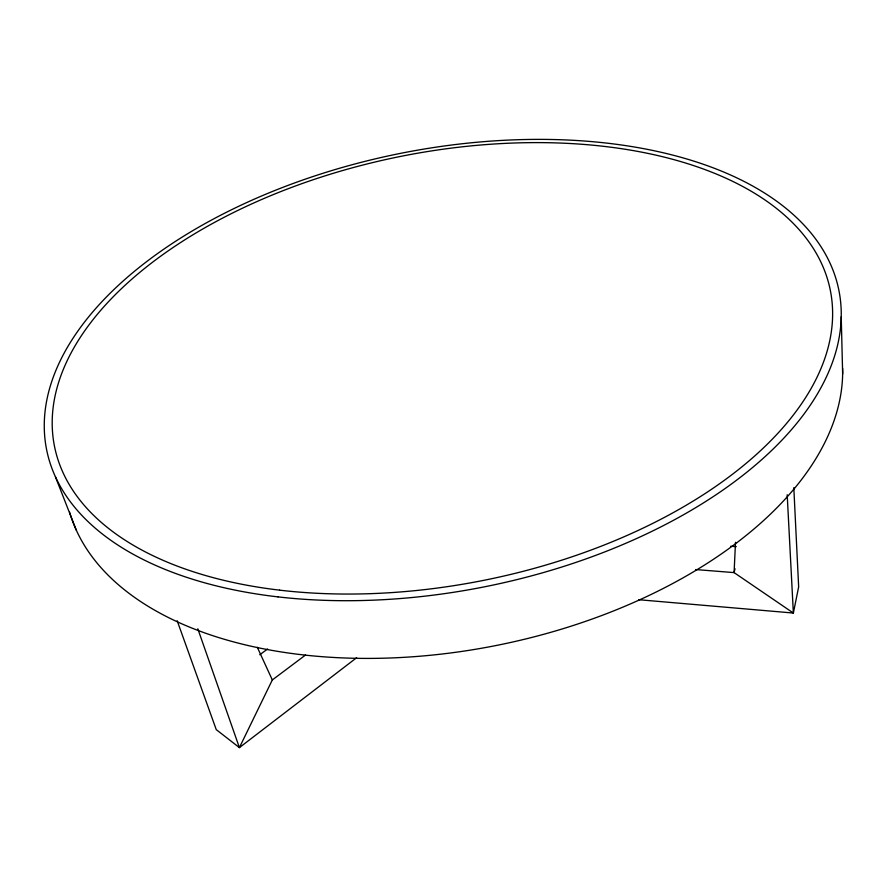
<?xml version="1.0" encoding="UTF-8"?>
<svg xmlns="http://www.w3.org/2000/svg" width="887" height="887" viewBox="0 0 887 887"><rect width="100%" height="100%" fill="white"/><g stroke="black" fill="none" stroke-linecap="round" stroke-linejoin="round"><path stroke-width="1.33" d="M735.511 542.301L734.081 572.603L793.366 613.039L798.655 586.872L793.81 487.662M735.024 568.755L734.081 572.603L695.519 569.554M305.505 655.038L272.32 679.952L239.401 747.619L216.251 729.624L177.167 620.723M356.641 657.722L239.401 747.619L197.812 628.805M259.791 654.739L267.586 648.985M730.755 546.248L736.277 546.647M638.718 599.712L793.366 613.039L787.19 494.724M257.33 647.299L272.32 679.952M55.426 476.829L76.282 530.127M841.231 316.759L842.65 373.937M842.628 368.404A394.327 225.908 -11.4 0 1 487.972 647.078A394.327 225.908 -11.4 0 1 69.596 512.121M279.605 590.154A395.691 216.007 -11.4 0 0 830.931 293.597A395.691 216.007 -11.4 0 0 216.672 221.24A395.691 216.007 -11.4 0 0 279.605 590.154M277.975 596.884A404.084 220.763 -11.4 0 0 839.368 292.865A404.084 220.763 -11.4 0 0 210.895 220.386A404.084 220.763 -11.4 0 0 277.975 596.884"/></g></svg>
